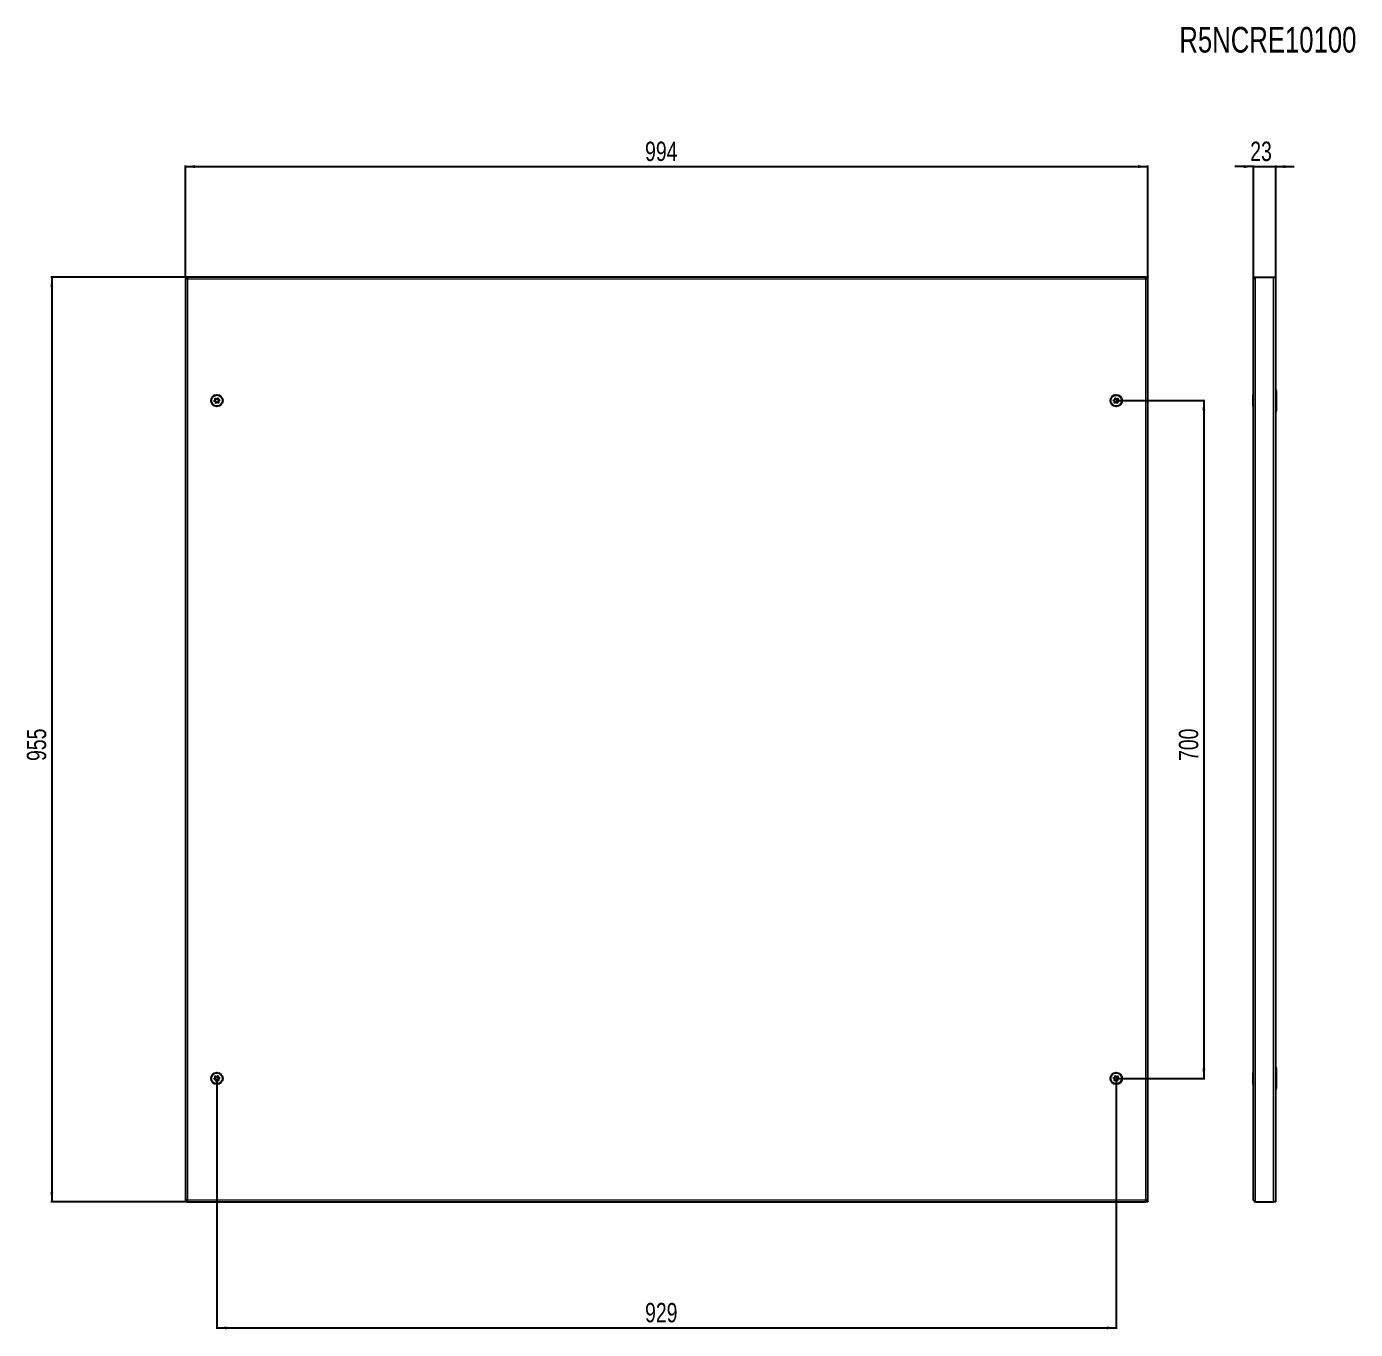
# Model space of a CAD drawing. Header units: millimetres. Extents: x -500 to 1880, y -349 to 996.
# Drawn here: x -500 to 873, y -349 to 996 of the extents above; entities that cross this region are included whole.
import ezdxf

# ---------------------------------------------------------------- set-up
doc = ezdxf.new("R2010")
doc.units = ezdxf.units.MM
doc.layers.add('FORMAT', color=7, linetype='Continuous')
doc.styles.add('SLDTEXTSTYLE0', font='TXT', dxfattribs={"width": 0.75})
doc.dimstyles.new('SLDDIMSTYLE0', dxfattribs={"dimtxt": 20, "dimasz": 10, "dimexe": 0, "dimexo": 0.0625, "dimgap": 5, "dimtad": 2, "dimdec": 1, "dimrnd": 1e-09, "dimzin": 12, "dimdsep": 46, "dimtxsty": 'SLDTEXTSTYLE0', "dimsah": 1, "dimcen": 0.09, "dimadec": 0, "dimazin": 3, "dimtfac": 1, "dimtmove": 0, "dimatfit": 0, "dimfxl": 0, "dimfrac": 2, "dimtolj": 1, "dimtzin": 12, "dimarcsym": 0})
doc.dimstyles.new('SLDDIMSTYLE1', dxfattribs={"dimtxt": 20, "dimasz": 10, "dimexe": 0, "dimexo": 0.0625, "dimgap": 5, "dimtad": 2, "dimdec": 1, "dimrnd": 1e-09, "dimzin": 12, "dimdsep": 46, "dimtxsty": 'SLDTEXTSTYLE0', "dimsah": 1, "dimcen": 0.09, "dimadec": 0, "dimazin": 3, "dimtfac": 1, "dimtofl": 0, "dimtmove": 0, "dimatfit": 3, "dimfxl": 0, "dimfrac": 2, "dimtolj": 1, "dimtzin": 12, "dimarcsym": 0})

# ---------------------------------------------------------------- blocks, each defined once
blk = doc.blocks.new('_D')
at = {"layer": 'FORMAT'}
for p, q in [((767.7, 851.7), (748.4, 851.7)), ((767.7, 735.5), (767.7, 852.7)), ((767.7, 851.7), (790.7, 851.7)), ((790.7, 737.6), (790.7, 852.7)), ((790.7, 851.7), (809.9, 851.7))]:
    blk.add_line(p, q, dxfattribs=at)
for points in [[(767.7, 851.7), (757.7, 853.3), (757.7, 850.2)], [(790.7, 851.7), (800.7, 850.2), (800.7, 853.3)]]:
    blk.add_solid(points, dxfattribs=at)
at = {"layer": 'FORMAT', "insert": (764.4, 877.5), "char_height": 20, "attachment_point": 1, "style": 'SLDTEXTSTYLE0'}
blk.add_mtext('23', dxfattribs=at)
blk = doc.blocks.new('_D_1')
at = {"layer": 'FORMAT'}
for p, q in [((-335.5, 737.6), (-474.5, 737.6)), ((-473.5, 737.6), (-473.5, -217.4)), ((-335.5, -217.4), (-474.5, -217.4))]:
    blk.add_line(p, q, dxfattribs=at)
for points in [[(-473.5, 737.6), (-475, 727.6), (-472, 727.6)], [(-473.5, -217.4), (-472, -207.4), (-475, -207.4)]]:
    blk.add_solid(points, dxfattribs=at)
at = {"layer": 'FORMAT', "insert": (-499.3, 237.9), "char_height": 20, "attachment_point": 1, "rotation": 90, "style": 'SLDTEXTSTYLE0'}
blk.add_mtext('955', dxfattribs=at)
blk = doc.blocks.new('_D_2')
at = {"layer": 'FORMAT'}
for p, q in [((-335.5, 737.6), (-335.5, 852.7)), ((-335.5, 851.7), (658.5, 851.7)), ((658.5, 737.6), (658.5, 852.7))]:
    blk.add_line(p, q, dxfattribs=at)
for points in [[(-335.5, 851.7), (-325.5, 850.2), (-325.5, 853.3)], [(658.5, 851.7), (648.5, 853.3), (648.5, 850.2)]]:
    blk.add_solid(points, dxfattribs=at)
at = {"layer": 'FORMAT', "insert": (139.3, 877.5), "char_height": 20, "attachment_point": 1, "style": 'SLDTEXTSTYLE0'}
blk.add_mtext('994', dxfattribs=at)
blk = doc.blocks.new('_D_3')
at = {"layer": 'FORMAT'}
for p, q in [((626, 610.1), (717.5, 610.1)), ((716.5, 610.1), (716.5, -89.9)), ((626, -89.9), (717.5, -89.9))]:
    blk.add_line(p, q, dxfattribs=at)
for points in [[(716.5, 610.1), (715, 600.1), (718, 600.1)], [(716.5, -89.9), (718, -79.9), (715, -79.9)]]:
    blk.add_solid(points, dxfattribs=at)
at = {"layer": 'FORMAT', "insert": (690.7, 237.9), "char_height": 20, "attachment_point": 1, "rotation": 90, "style": 'SLDTEXTSTYLE0'}
blk.add_mtext('700', dxfattribs=at)
blk = doc.blocks.new('_D_4')
at = {"layer": 'FORMAT'}
for p, q in [((-303, -89.9), (-303, -348.6)), ((626, -89.9), (626, -348.6)), ((-303, -347.6), (626, -347.6))]:
    blk.add_line(p, q, dxfattribs=at)
for points in [[(-303, -347.6), (-293, -349.1), (-293, -346.1)], [(626, -347.6), (616, -346.1), (616, -349.1)]]:
    blk.add_solid(points, dxfattribs=at)
at = {"layer": 'FORMAT', "insert": (139.3, -321.8), "char_height": 20, "attachment_point": 1, "style": 'SLDTEXTSTYLE0'}
blk.add_mtext('929', dxfattribs=at)

msp = doc.modelspace()

# ---------------------------------------------------------------- linework, layer by layer
at = {"color": 7, "linetype": 'Continuous', "lineweight": 25}
for p, q in [((-335.5, 737.57), (-335.5, -217.43)), ((-335.5, 737.57), (-334, 737.57)), ((-333.8, 737.57), (-334, 737.57)), ((-333.8, 736.46), (-333.8, 737.57)), ((656.8, 737.57), (-333.8, 737.57)), ((656.8, 736.45), (656.8, 737.57)), ((657, 737.57), (656.8, 737.57)), ((657, 737.57), (658.5, 737.57)), ((658.5, -217.43), (658.5, 737.57)), ((767.65, -215.33), (767.65, 735.47)), ((769.75, 737.57), (788.55, 737.57)), ((788.55, 737.57), (790.65, 737.57)), ((790.65, 737.57), (790.65, -217.43)), ((791.15, 620.57), (791.15, 599.57)), ((767.65, 615.86), (767.35, 615.86)), ((767.35, 604.29), (767.35, 615.86)), ((767.35, 604.29), (767.65, 604.29)), ((791.15, -79.43), (791.15, -100.43)), ((767.65, -84.14), (767.35, -84.14)), ((767.35, -95.71), (767.35, -84.14)), ((767.35, -95.71), (767.65, -95.71)), ((-334, -217.43), (-335.5, -217.43)), ((-334, -217.43), (-333.8, -217.43)), ((-333.8, -216.32), (-333.8, -217.43)), ((-333.8, -217.43), (656.8, -217.43)), ((656.8, -216.32), (656.8, -217.43)), ((656.81, -217.43), (657, -217.43)), ((658.5, -217.43), (657, -217.43)), ((769.75, -217.43), (788.55, -217.43)), ((790.65, -217.43), (788.55, -217.43))]:
    msp.add_line(p, q, dxfattribs=at)
at = {"color": 8, "linetype": 'Continuous', "lineweight": 18}
for p, q in [((-333.4, 735.47), (-333.4, -215.33)), ((656.4, 735.47), (-333.4, 735.47)), ((656.4, -215.33), (656.4, 735.47)), ((769.75, -217.43), (769.75, 737.57)), ((788.55, -217.43), (788.55, 737.57)), ((-333.4, -215.33), (656.4, -215.33))]:
    msp.add_line(p, q, dxfattribs=at)
at = {"color": 7, "linetype": 'Continuous', "lineweight": 25}
for centre, radius in [((-303, 610.07), 6), ((-303, 610.07), 5.79), ((-303, 610.07), 1.85), ((626, 610.07), 6), ((626, 610.07), 5.78), ((626, 610.07), 1.85), ((-303, -89.93), 6), ((-303, -89.93), 5.79), ((-303, -89.93), 1.85), ((626, -89.93), 6), ((626, -89.93), 5.79), ((626, -89.93), 1.85)]:
    msp.add_circle(centre, radius, dxfattribs=at)
for centre, start, end in [((789.15, 620.57), 0, 41.40962), ((789.15, 599.57), 318.59038, 0), ((789.15, -79.43), 0, 41.40962), ((789.15, -100.43), 318.59038, 0)]:
    msp.add_arc(centre, 2, start, end, dxfattribs=at)
for points, knots in [([(-333.4, 735.47), (-333.68, 735.65), (-333.95, 735.82), (-334.46, 736.17), (-334.69, 736.35), (-335.08, 736.7), (-335.23, 736.87), (-335.44, 737.22), (-335.5, 737.4), (-335.5, 737.57)], [0, 0, 0, 0, 0.25, 0.25, 0.5, 0.5, 0.75, 0.75, 1, 1, 1, 1]), ([(-333.4, 735.47), (-333.56, 735.82), (-333.71, 736.17), (-333.94, 736.88), (-334, 737.22), (-334, 737.57)], [0, 0, 0, 0, 0.5, 0.5, 1, 1, 1, 1]), ([(-333.8, 737.57), (-333.77, 737.57), (-333.73, 737.52), (-333.67, 737.31), (-333.63, 737.15), (-333.57, 736.76), (-333.53, 736.53), (-333.47, 736.02), (-333.43, 735.75), (-333.4, 735.47)], [0, 0, 0, 0, 0.25, 0.25, 0.5, 0.5, 0.75, 0.75, 1, 1, 1, 1]), ([(656.4, 735.47), (656.43, 735.75), (656.47, 736.02), (656.53, 736.53), (656.57, 736.76), (656.63, 737.15), (656.67, 737.31), (656.73, 737.52), (656.77, 737.57), (656.8, 737.57)], [0, 0, 0, 0, 0.25, 0.25, 0.5, 0.5, 0.75, 0.75, 1, 1, 1, 1]), ([(658.5, 737.57), (658.5, 737.4), (658.45, 737.22), (658.24, 736.87), (658.08, 736.7), (657.69, 736.35), (657.46, 736.17), (656.95, 735.82), (656.68, 735.65), (656.4, 735.47)], [0, 0, 0, 0, 0.25, 0.25, 0.5, 0.5, 0.75, 0.75, 1, 1, 1, 1]), ([(657, 737.57), (657, 737.22), (656.94, 736.87), (656.71, 736.17), (656.56, 735.82), (656.4, 735.47)], [0, 0, 0, 0, 0.5, 0.5, 1, 1, 1, 1]), ([(769.75, 737.57), (769.48, 737.4), (769.21, 737.22), (768.69, 736.87), (768.47, 736.7), (768.07, 736.35), (767.92, 736.17), (767.71, 735.82), (767.65, 735.65), (767.65, 735.47)], [0, 0, 0, 0, 0.25, 0.25, 0.5, 0.5, 0.75, 0.75, 1, 1, 1, 1]), ([(-301.96, 612.67), (-301.97, 612.68), (-302, 612.68), (-302.06, 612.66), (-302.18, 612.59), (-302.47, 612.34), (-302.88, 611.99), (-303.51, 611.87), (-304, 612.03), (-304.35, 612.19), (-304.58, 612.28), (-304.67, 612.29), (-304.71, 612.28), (-304.74, 612.27), (-304.76, 612.24), (-304.78, 612.17), (-304.76, 611.9), (-304.65, 611.44), (-304.65, 610.73), (-305.14, 610.21), (-305.53, 609.95), (-305.73, 609.77), (-305.77, 609.71), (-305.77, 609.68), (-305.77, 609.65), (-305.74, 609.62), (-305.71, 609.59), (-305.64, 609.55), (-305.43, 609.46), (-305.07, 609.34), (-304.61, 609.12), (-304.23, 608.6), (-304.18, 608.06), (-304.14, 607.68), (-304.1, 607.53), (-304.06, 607.49), (-304.04, 607.47), (-304, 607.46), (-303.94, 607.48), (-303.82, 607.55), (-303.52, 607.8), (-303.11, 608.16), (-302.49, 608.27), (-302, 608.11), (-301.64, 607.95), (-301.42, 607.86), (-301.33, 607.85), (-301.29, 607.86), (-301.26, 607.88), (-301.24, 607.9), (-301.22, 607.97), (-301.24, 608.24), (-301.35, 608.7), (-301.35, 609.41), (-300.86, 609.93), (-300.46, 610.19), (-300.26, 610.37), (-300.23, 610.43), (-300.22, 610.46), (-300.23, 610.49), (-300.25, 610.52), (-300.29, 610.55), (-300.36, 610.59), (-300.56, 610.68), (-300.93, 610.8), (-301.39, 611.03), (-301.76, 611.54), (-301.82, 612.08), (-301.86, 612.47), (-301.9, 612.61), (-301.93, 612.66), (-301.95, 612.67), (-301.96, 612.67)], [0, 0, 0, 0, 0.0020087, 0.00442, 0.0093647, 0.0255282, 0.0677053, 0.0957862, 0.1246456, 0.1503415, 0.1605194, 0.1633943, 0.1656965, 0.1672448, 0.1688741, 0.1707699, 0.1786058, 0.2119941, 0.2499945, 0.2879948, 0.3213831, 0.329219, 0.3311148, 0.3327441, 0.3342924, 0.3362166, 0.3385353, 0.3413178, 0.349662, 0.3753578, 0.4042173, 0.4322982, 0.4744753, 0.4906388, 0.4966691, 0.49844, 0.5, 0.5020087, 0.50442, 0.5093647, 0.5255282, 0.5677053, 0.5957862, 0.6246456, 0.6503415, 0.6605194, 0.6633943, 0.6656965, 0.6672448, 0.6688741, 0.6707699, 0.6786058, 0.7119941, 0.7499945, 0.7879948, 0.8213831, 0.829219, 0.8311148, 0.8327441, 0.8342924, 0.8362166, 0.8385353, 0.8413178, 0.849662, 0.8753578, 0.9042173, 0.9322982, 0.9744753, 0.9906388, 0.9966691, 0.99844, 1, 1, 1, 1]), ([(624.96, 612.67), (624.95, 612.67), (624.93, 612.65), (624.9, 612.6), (624.86, 612.46), (624.82, 612.08), (624.77, 611.54), (624.39, 611.03), (623.93, 610.8), (623.56, 610.68), (623.34, 610.59), (623.26, 610.53), (623.23, 610.5), (623.23, 610.46), (623.23, 610.43), (623.27, 610.37), (623.47, 610.19), (623.86, 609.93), (624.35, 609.41), (624.35, 608.7), (624.24, 608.24), (624.22, 607.97), (624.24, 607.9), (624.26, 607.88), (624.29, 607.86), (624.32, 607.85), (624.36, 607.86), (624.44, 607.87), (624.66, 607.95), (625, 608.11), (625.49, 608.27), (626.12, 608.16), (626.53, 607.8), (626.82, 607.55), (626.95, 607.47), (627.01, 607.46), (627.04, 607.47), (627.07, 607.49), (627.1, 607.54), (627.14, 607.68), (627.18, 608.07), (627.24, 608.6), (627.61, 609.12), (628.07, 609.34), (628.44, 609.47), (628.67, 609.56), (628.74, 609.61), (628.77, 609.65), (628.78, 609.68), (628.77, 609.71), (628.74, 609.77), (628.54, 609.95), (628.14, 610.21), (627.65, 610.73), (627.65, 611.44), (627.76, 611.9), (627.78, 612.17), (627.76, 612.24), (627.74, 612.27), (627.72, 612.28), (627.68, 612.29), (627.64, 612.29), (627.56, 612.27), (627.35, 612.19), (627, 612.03), (626.51, 611.87), (625.89, 611.99), (625.48, 612.34), (625.18, 612.59), (625.05, 612.67), (624.99, 612.68), (624.97, 612.67), (624.96, 612.67)], [0, 0, 0, 0, 0.00200873, 0.00442003, 0.00936469, 0.02552819, 0.06770529, 0.09578618, 0.12464563, 0.1503415, 0.16051935, 0.16339425, 0.16569651, 0.16724481, 0.16887414, 0.1707699, 0.17860577, 0.21199411, 0.24999446, 0.2879948, 0.32138314, 0.32921901, 0.33111477, 0.3327441, 0.3342924, 0.33621663, 0.33853534, 0.3413178, 0.34966197, 0.37535784, 0.40421729, 0.43229818, 0.47447528, 0.49063878, 0.4966691, 0.49844005, 0.5, 0.50200873, 0.50442003, 0.50936469, 0.52552819, 0.56770529, 0.59578618, 0.62464563, 0.6503415, 0.66051935, 0.66339425, 0.66569651, 0.66724481, 0.66887414, 0.6707699, 0.67860577, 0.71199411, 0.74999446, 0.7879948, 0.82138314, 0.82921901, 0.83111477, 0.8327441, 0.8342924, 0.83621663, 0.83853534, 0.8413178, 0.84966197, 0.87535784, 0.90421729, 0.93229818, 0.97447528, 0.99063878, 0.9966691, 0.99844005, 1, 1, 1, 1]), ([(-301.96, -87.33), (-301.97, -87.32), (-302, -87.32), (-302.06, -87.34), (-302.18, -87.41), (-302.47, -87.66), (-302.88, -88.01), (-303.51, -88.13), (-304, -87.97), (-304.35, -87.81), (-304.58, -87.72), (-304.67, -87.71), (-304.71, -87.72), (-304.74, -87.73), (-304.76, -87.76), (-304.78, -87.83), (-304.76, -88.1), (-304.65, -88.56), (-304.65, -89.27), (-305.14, -89.79), (-305.53, -90.05), (-305.73, -90.23), (-305.77, -90.29), (-305.77, -90.32), (-305.77, -90.35), (-305.74, -90.38), (-305.71, -90.41), (-305.64, -90.45), (-305.43, -90.54), (-305.07, -90.66), (-304.61, -90.88), (-304.23, -91.4), (-304.18, -91.94), (-304.14, -92.32), (-304.1, -92.47), (-304.06, -92.51), (-304.04, -92.53), (-304, -92.54), (-303.94, -92.52), (-303.82, -92.45), (-303.52, -92.2), (-303.11, -91.84), (-302.49, -91.73), (-302, -91.89), (-301.64, -92.05), (-301.42, -92.14), (-301.33, -92.15), (-301.29, -92.14), (-301.26, -92.12), (-301.24, -92.1), (-301.22, -92.03), (-301.24, -91.76), (-301.35, -91.3), (-301.35, -90.59), (-300.86, -90.07), (-300.46, -89.81), (-300.26, -89.63), (-300.23, -89.57), (-300.22, -89.54), (-300.23, -89.51), (-300.25, -89.48), (-300.29, -89.45), (-300.36, -89.41), (-300.56, -89.32), (-300.93, -89.2), (-301.39, -88.97), (-301.76, -88.46), (-301.82, -87.92), (-301.86, -87.53), (-301.9, -87.39), (-301.93, -87.34), (-301.95, -87.33), (-301.96, -87.33)], [0, 0, 0, 0, 0.0020087, 0.00442, 0.0093647, 0.0255282, 0.0677053, 0.0957862, 0.1246456, 0.1503415, 0.1605194, 0.1633943, 0.1656965, 0.1672448, 0.1688741, 0.1707699, 0.1786058, 0.2119941, 0.2499945, 0.2879948, 0.3213831, 0.329219, 0.3311148, 0.3327441, 0.3342924, 0.3362166, 0.3385353, 0.3413178, 0.349662, 0.3753578, 0.4042173, 0.4322982, 0.4744753, 0.4906388, 0.4966691, 0.49844, 0.5, 0.5020087, 0.50442, 0.5093647, 0.5255282, 0.5677053, 0.5957862, 0.6246456, 0.6503415, 0.6605194, 0.6633943, 0.6656965, 0.6672448, 0.6688741, 0.6707699, 0.6786058, 0.7119941, 0.7499945, 0.7879948, 0.8213831, 0.829219, 0.8311148, 0.8327441, 0.8342924, 0.8362166, 0.8385353, 0.8413178, 0.849662, 0.8753578, 0.9042173, 0.9322982, 0.9744753, 0.9906388, 0.9966691, 0.99844, 1, 1, 1, 1]), ([(624.96, -87.33), (624.95, -87.33), (624.93, -87.35), (624.9, -87.4), (624.86, -87.54), (624.82, -87.92), (624.77, -88.46), (624.39, -88.97), (623.93, -89.2), (623.56, -89.32), (623.34, -89.41), (623.26, -89.47), (623.23, -89.5), (623.23, -89.54), (623.23, -89.57), (623.27, -89.63), (623.47, -89.81), (623.86, -90.07), (624.35, -90.59), (624.35, -91.3), (624.24, -91.76), (624.22, -92.03), (624.24, -92.1), (624.26, -92.12), (624.29, -92.14), (624.32, -92.15), (624.36, -92.14), (624.44, -92.13), (624.66, -92.05), (625, -91.89), (625.49, -91.73), (626.12, -91.84), (626.53, -92.2), (626.82, -92.45), (626.95, -92.53), (627.01, -92.54), (627.04, -92.53), (627.07, -92.51), (627.1, -92.46), (627.14, -92.32), (627.18, -91.93), (627.24, -91.4), (627.61, -90.88), (628.07, -90.66), (628.44, -90.53), (628.67, -90.44), (628.74, -90.39), (628.77, -90.35), (628.78, -90.32), (628.77, -90.29), (628.74, -90.23), (628.54, -90.05), (628.14, -89.79), (627.65, -89.27), (627.65, -88.56), (627.76, -88.1), (627.78, -87.83), (627.76, -87.76), (627.74, -87.73), (627.72, -87.72), (627.68, -87.71), (627.64, -87.71), (627.56, -87.73), (627.35, -87.81), (627, -87.97), (626.51, -88.13), (625.89, -88.01), (625.48, -87.66), (625.18, -87.41), (625.05, -87.33), (624.99, -87.32), (624.97, -87.33), (624.96, -87.33)], [0, 0, 0, 0, 0.00200873, 0.00442003, 0.00936469, 0.02552819, 0.06770529, 0.09578618, 0.12464563, 0.1503415, 0.16051935, 0.16339425, 0.16569651, 0.16724481, 0.16887414, 0.1707699, 0.17860577, 0.21199411, 0.24999446, 0.2879948, 0.32138314, 0.32921901, 0.33111477, 0.3327441, 0.3342924, 0.33621663, 0.33853534, 0.3413178, 0.34966197, 0.37535784, 0.40421729, 0.43229818, 0.47447528, 0.49063878, 0.4966691, 0.49844005, 0.5, 0.50200873, 0.50442003, 0.50936469, 0.52552819, 0.56770529, 0.59578618, 0.62464563, 0.6503415, 0.66051935, 0.66339425, 0.66569651, 0.66724481, 0.66887414, 0.6707699, 0.67860577, 0.71199411, 0.74999446, 0.7879948, 0.82138314, 0.82921901, 0.83111477, 0.8327441, 0.8342924, 0.83621663, 0.83853534, 0.8413178, 0.84966197, 0.87535784, 0.90421729, 0.93229818, 0.97447528, 0.99063878, 0.9966691, 0.99844005, 1, 1, 1, 1]), ([(-335.5, -217.43), (-335.5, -217.25), (-335.44, -217.08), (-335.23, -216.73), (-335.08, -216.55), (-334.69, -216.2), (-334.46, -216.03), (-333.95, -215.68), (-333.67, -215.5), (-333.4, -215.33)], [0, 0, 0, 0, 0.25, 0.25, 0.5, 0.5, 0.75, 0.75, 1, 1, 1, 1]), ([(-334, -217.43), (-334, -217.25), (-333.98, -217.08), (-333.92, -216.73), (-333.88, -216.55), (-333.77, -216.2), (-333.7, -216.03), (-333.56, -215.68), (-333.48, -215.5), (-333.4, -215.33)], [0, 0, 0, 0, 0.25, 0.25, 0.5, 0.5, 0.75, 0.75, 1, 1, 1, 1]), ([(-333.4, -215.33), (-333.43, -215.6), (-333.47, -215.88), (-333.53, -216.39), (-333.57, -216.62), (-333.63, -217.01), (-333.67, -217.16), (-333.73, -217.37), (-333.77, -217.43), (-333.8, -217.43)], [0, 0, 0, 0, 0.25, 0.25, 0.5, 0.5, 0.75, 0.75, 1, 1, 1, 1]), ([(656.8, -217.43), (656.77, -217.43), (656.73, -217.37), (656.67, -217.16), (656.63, -217.01), (656.57, -216.62), (656.53, -216.39), (656.47, -215.88), (656.43, -215.6), (656.4, -215.33)], [0, 0, 0, 0, 0.25, 0.25, 0.5, 0.5, 0.75, 0.75, 1, 1, 1, 1]), ([(656.4, -215.33), (656.68, -215.5), (656.95, -215.68), (657.46, -216.03), (657.69, -216.2), (658.08, -216.55), (658.23, -216.73), (658.45, -217.08), (658.5, -217.25), (658.5, -217.43)], [0, 0, 0, 0, 0.25, 0.25, 0.5, 0.5, 0.75, 0.75, 1, 1, 1, 1]), ([(656.4, -215.33), (656.56, -215.68), (656.72, -216.03), (656.94, -216.73), (657, -217.08), (657, -217.43)], [0, 0, 0, 0, 0.5, 0.5, 1, 1, 1, 1]), ([(767.65, -215.33), (767.65, -215.5), (767.71, -215.68), (767.92, -216.03), (768.07, -216.2), (768.46, -216.55), (768.69, -216.73), (769.2, -217.08), (769.48, -217.25), (769.75, -217.43)], [0, 0, 0, 0, 0.25, 0.25, 0.5, 0.5, 0.75, 0.75, 1, 1, 1, 1])]:
    msp.add_open_spline(points, degree=3, knots=knots, dxfattribs=at)

# ---------------------------------------------------------------- texts
at = {"layer": 'FORMAT', "insert": (691.2, 995.94), "char_height": 26.4583, "attachment_point": 1, "style": 'SLDTEXTSTYLE0'}
msp.add_mtext('R5NCRE10100', dxfattribs=at)

# ---------------------------------------------------------------- dimensions: what is measured, and where the dimension line sits
at = {"layer": 'FORMAT'}
for base, p1, p2, dimstyle, picture, middle in [((658.5, 851.74), (-335.5, 737.57), (658.5, 737.57), 'SLDDIMSTYLE1', '_D_2', (161.5, 851.74)), ((790.65, 851.74), (767.65, 735.47), (790.65, 737.57), 'SLDDIMSTYLE0', '_D', (779.15, 851.74))]:
    dim = msp.add_linear_dim(base=base, p1=p1, p2=p2, dimstyle=dimstyle, dxfattribs=at)
    dim.commit()
    dim.dimension.update_dxf_attribs({"geometry": picture, "text_midpoint": middle, "dimtype": 160})
for base, p1, p2, angle, picture, middle in [((-473.5, -217.43), (-335.5, 737.57), (-335.5, -217.43), 90, '_D_1', (-473.5, 260.07)), ((716.51, -89.93), (626, 610.07), (626, -89.93), 90, '_D_3', (716.51, 260.07)), ((626, -347.59), (-303, -89.93), (626, -89.93), 0, '_D_4', (161.5, -347.59))]:
    dim = msp.add_linear_dim(base=base, p1=p1, p2=p2, angle=angle, dimstyle='SLDDIMSTYLE1', dxfattribs=at)
    dim.commit()
    dim.dimension.update_dxf_attribs({"geometry": picture, "text_midpoint": middle, "dimtype": 160})

doc.saveas('drawing.dxf')
